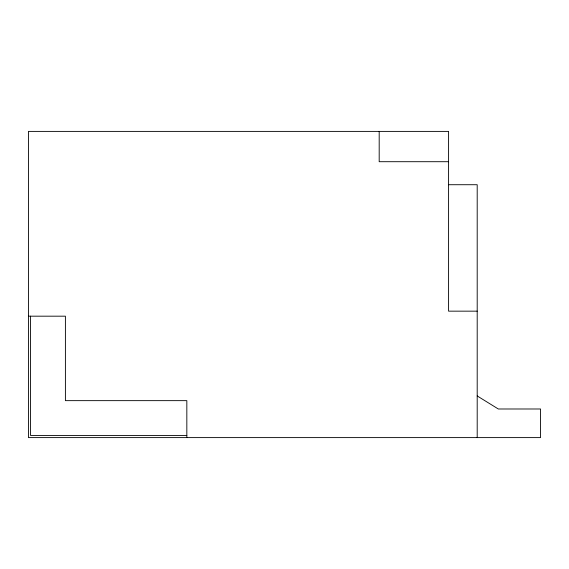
<?xml version="1.0" encoding="UTF-8"?>
<svg xmlns="http://www.w3.org/2000/svg" width="569" height="569" viewBox="0 0 569 569"><rect width="100%" height="100%" fill="white"/><g stroke="black" fill="none" stroke-linecap="round" stroke-linejoin="round"><path stroke-width="0.85" d="M448.585 161.703L379.189 161.703L379.189 131.396M448.585 184.719L477.199 184.719L477.199 437.604M477.199 311.158L448.585 311.158L448.585 131.396L28.45 131.396L28.45 437.604L540.55 437.604L540.55 408.99L498.316 408.99L477.199 395.939M28.45 316.179L65.407 316.179L65.407 400.647L186.831 400.647L186.831 437.604M186.831 435.491L30.562 435.491L30.562 316.179"/></g></svg>
